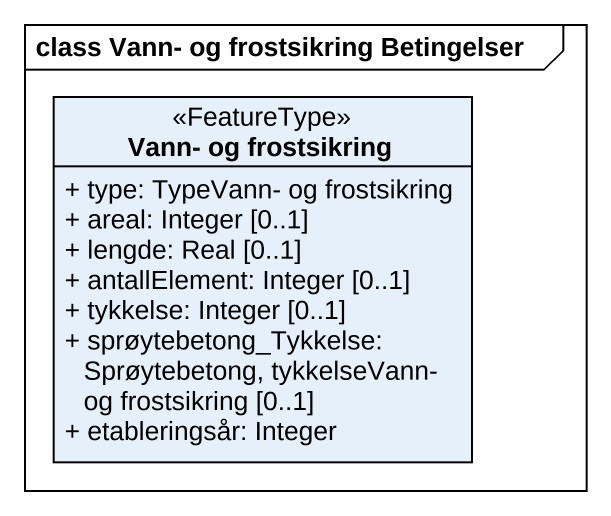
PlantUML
@startuml
mainframe class Vann- og frostsikring Betingelser
hide circle
hide empty members
skinparam classAttributeIconSize 0
class "Vann- og frostsikring" as Vann_og_frostsikring <<FeatureType>> {
  + type: TypeVann- og frostsikring
  + areal: Integer [0..1]
  + lengde: Real [0..1]
  + antallElement: Integer [0..1]
  + tykkelse: Integer [0..1]
  + sprøytebetong_Tykkelse: Sprøytebetong, tykkelseVann- og frostsikring [0..1]
  + etableringsår: Integer
}
@enduml
